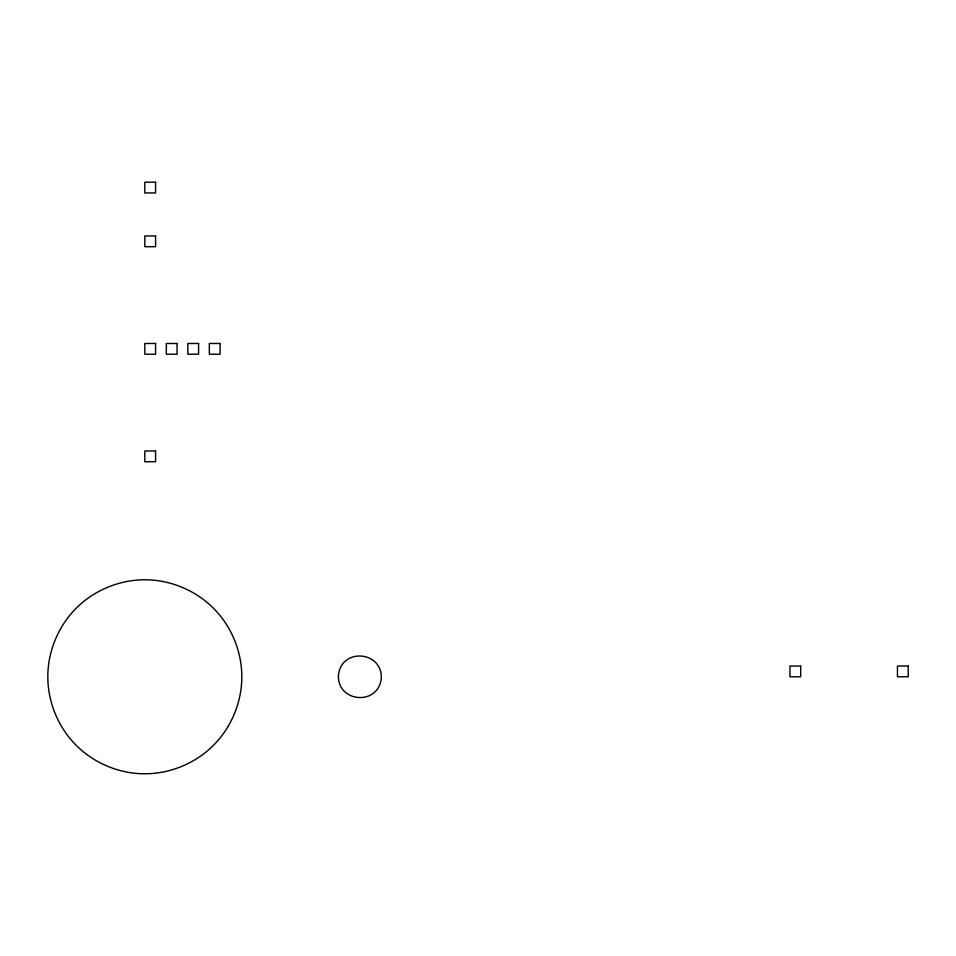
<?xml version="1.0" encoding="UTF-8"?>
<svg xmlns="http://www.w3.org/2000/svg" width="956" height="956" viewBox="0 0 956 956"><rect width="100%" height="100%" fill="white"/><g stroke="black" fill="none" stroke-linecap="round" stroke-linejoin="round"><path stroke-width="1.43" d="M227.958 726.644C220.669 738.904 210.619 749.516 198.705 757.391A99.46 99.46 0 0 1 168.352 770.811C154.525 774.36 139.911 774.742 125.929 771.886A99.46 99.46 0 0 1 94.967 759.912C82.682 752.635 72.082 742.585 64.219 730.671A99.46 99.46 0 0 1 50.788 700.306C47.25 686.48 46.868 671.877 49.724 657.895A99.46 99.46 0 0 1 61.686 626.933C68.963 614.648 79.025 604.049 90.928 596.174A99.46 99.46 0 0 1 121.293 582.754C135.119 579.205 149.722 578.822 163.715 581.678A99.46 99.46 0 0 1 194.677 593.652C206.95 600.93 217.55 610.98 225.425 622.894A99.46 99.46 0 0 1 238.857 653.247C242.394 667.073 242.776 681.688 239.92 695.669A99.46 99.46 0 0 1 227.946 726.632M338.472 674.769C336.632 702.194 377.787 706.436 381.241 678.796C383.081 651.371 341.925 647.128 338.472 674.769M155.577 182.202L144.822 182.202L144.822 192.945L155.577 192.945L155.577 182.202M155.577 235.953L144.822 235.953L144.822 246.708L155.577 246.708L155.577 235.953M155.577 343.479L144.822 343.479L144.822 354.222L155.577 354.222L155.577 343.479M177.075 343.479L166.32 343.479L166.32 354.222L177.075 354.222L177.075 343.479M198.585 343.479L187.83 343.479L187.83 354.222L198.585 354.222L198.585 343.479M220.083 343.479L209.328 343.479L209.328 354.222L220.083 354.222L220.083 343.479M155.577 450.993L144.822 450.993L144.822 461.748L155.577 461.748L155.577 450.993M800.686 666.033L789.931 666.033L789.931 676.776L800.686 676.776L800.686 666.033M908.2 666.033L897.445 666.033L897.445 676.776L908.2 676.776L908.2 666.033"/></g></svg>
